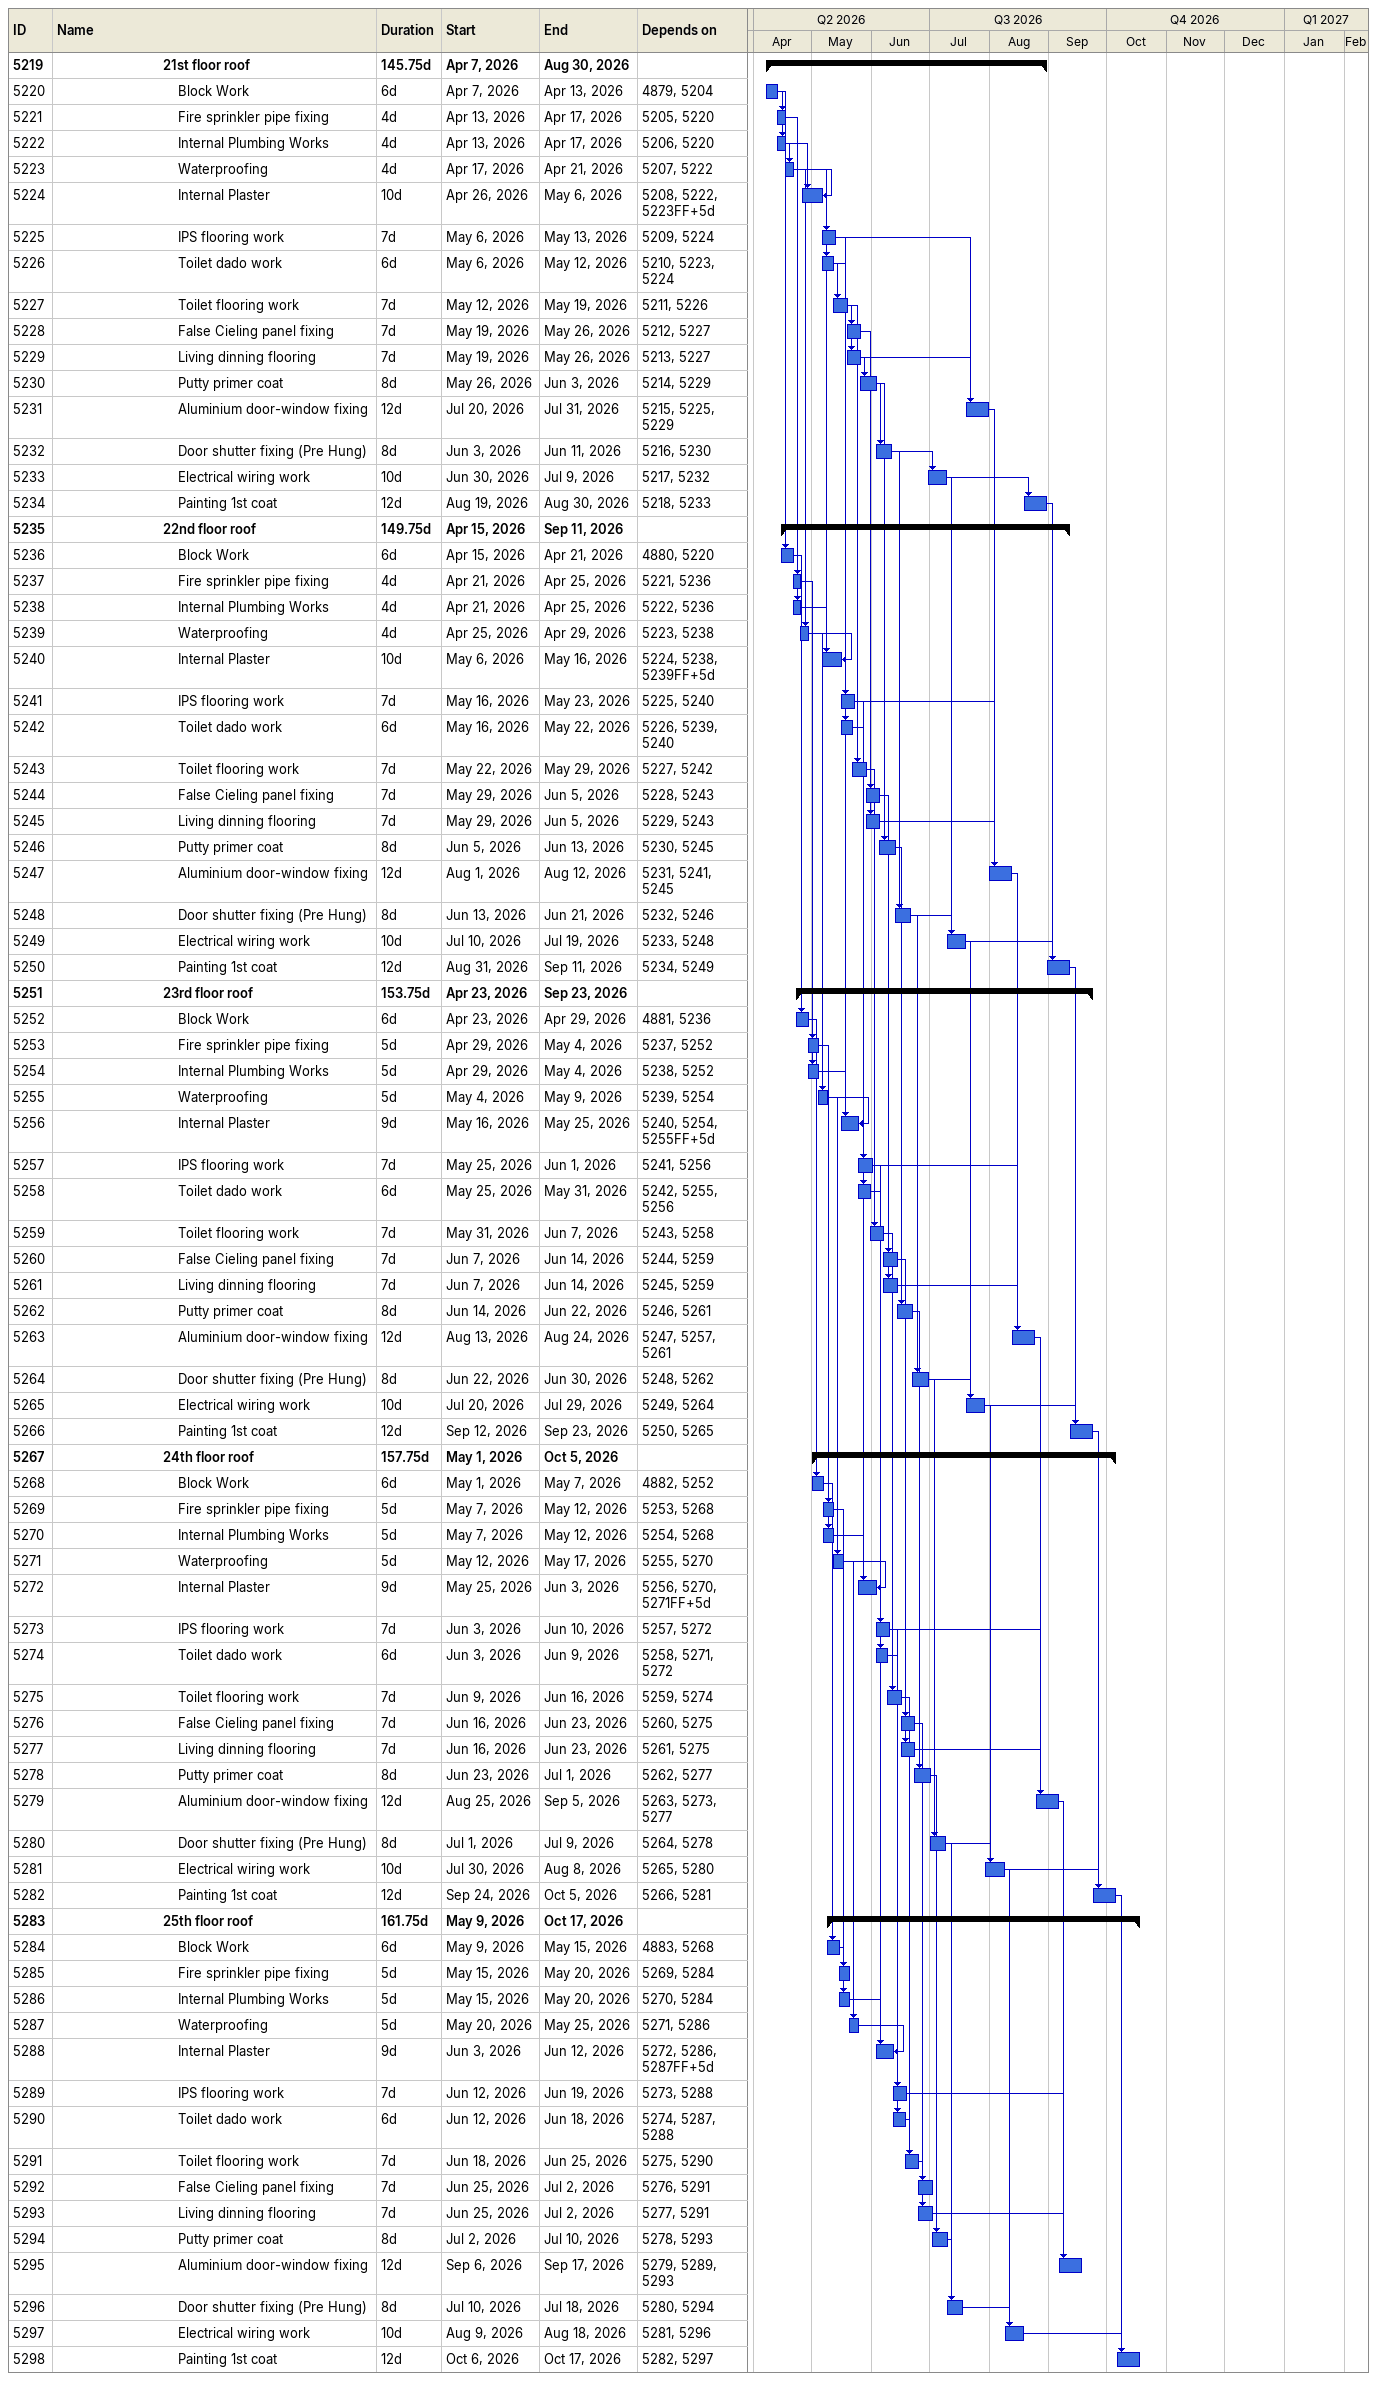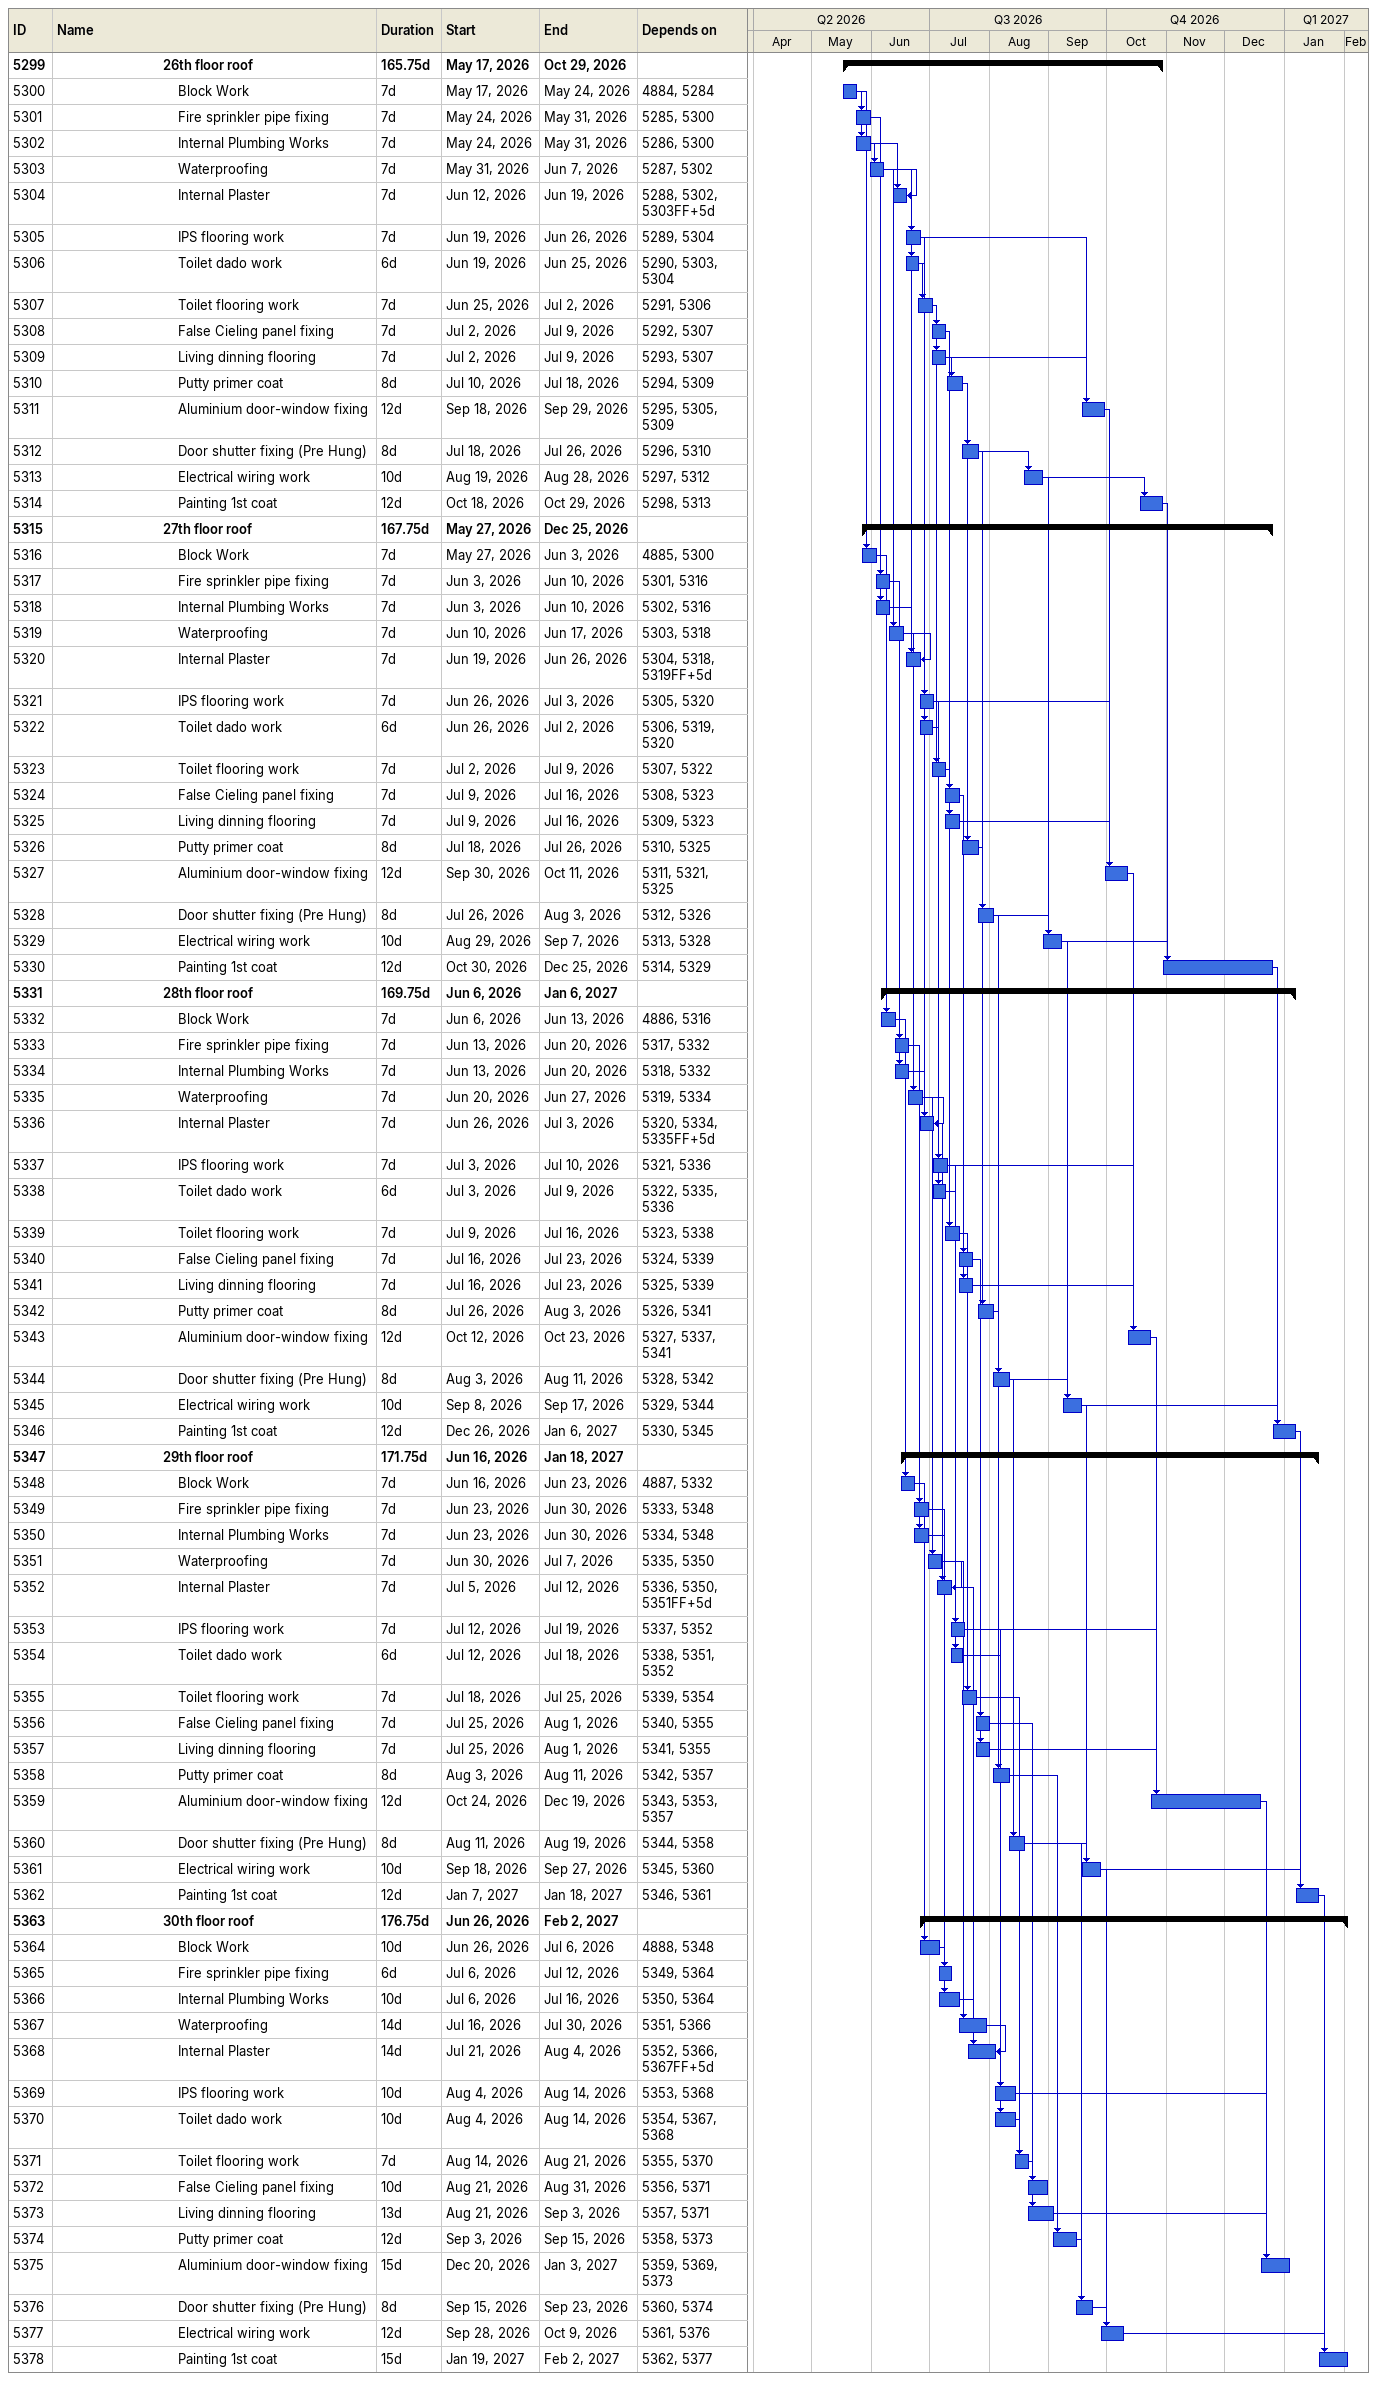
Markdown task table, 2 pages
| ID | Level | Task | Duration | Start | Finish | Predecessors |
|---|---|---|---|---|---|---|
| 5219 | 8 | **21st floor roof** | 145.75d | 2026-04-07 | 2026-08-30 |  |
| 5220 | 9 | Block Work | 6d | 2026-04-07 | 2026-04-13 | 4879, 5204 |
| 5221 | 9 | Fire sprinkler pipe fixing | 4d | 2026-04-13 | 2026-04-17 | 5205, 5220 |
| 5222 | 9 | Internal Plumbing Works | 4d | 2026-04-13 | 2026-04-17 | 5206, 5220 |
| 5223 | 9 | Waterproofing | 4d | 2026-04-17 | 2026-04-21 | 5207, 5222 |
| 5224 | 9 | Internal Plaster | 10d | 2026-04-26 | 2026-05-06 | 5208, 5222, 5223FF+5d |
| 5225 | 9 | IPS flooring work | 7d | 2026-05-06 | 2026-05-13 | 5209, 5224 |
| 5226 | 9 | Toilet dado work | 6d | 2026-05-06 | 2026-05-12 | 5210, 5223, 5224 |
| 5227 | 9 | Toilet flooring work | 7d | 2026-05-12 | 2026-05-19 | 5211, 5226 |
| 5228 | 9 | False Cieling panel fixing | 7d | 2026-05-19 | 2026-05-26 | 5212, 5227 |
| 5229 | 9 | Living dinning flooring | 7d | 2026-05-19 | 2026-05-26 | 5213, 5227 |
| 5230 | 9 | Putty primer coat | 8d | 2026-05-26 | 2026-06-03 | 5214, 5229 |
| 5231 | 9 | Aluminium door-window fixing | 12d | 2026-07-20 | 2026-07-31 | 5215, 5225, 5229 |
| 5232 | 9 | Door shutter fixing (Pre Hung) | 8d | 2026-06-03 | 2026-06-11 | 5216, 5230 |
| 5233 | 9 | Electrical wiring work | 10d | 2026-06-30 | 2026-07-09 | 5217, 5232 |
| 5234 | 9 | Painting 1st coat | 12d | 2026-08-19 | 2026-08-30 | 5218, 5233 |
| 5235 | 8 | **22nd floor roof** | 149.75d | 2026-04-15 | 2026-09-11 |  |
| 5236 | 9 | Block Work | 6d | 2026-04-15 | 2026-04-21 | 4880, 5220 |
| 5237 | 9 | Fire sprinkler pipe fixing | 4d | 2026-04-21 | 2026-04-25 | 5221, 5236 |
| 5238 | 9 | Internal Plumbing Works | 4d | 2026-04-21 | 2026-04-25 | 5222, 5236 |
| 5239 | 9 | Waterproofing | 4d | 2026-04-25 | 2026-04-29 | 5223, 5238 |
| 5240 | 9 | Internal Plaster | 10d | 2026-05-06 | 2026-05-16 | 5224, 5238, 5239FF+5d |
| 5241 | 9 | IPS flooring work | 7d | 2026-05-16 | 2026-05-23 | 5225, 5240 |
| 5242 | 9 | Toilet dado work | 6d | 2026-05-16 | 2026-05-22 | 5226, 5239, 5240 |
| 5243 | 9 | Toilet flooring work | 7d | 2026-05-22 | 2026-05-29 | 5227, 5242 |
| 5244 | 9 | False Cieling panel fixing | 7d | 2026-05-29 | 2026-06-05 | 5228, 5243 |
| 5245 | 9 | Living dinning flooring | 7d | 2026-05-29 | 2026-06-05 | 5229, 5243 |
| 5246 | 9 | Putty primer coat | 8d | 2026-06-05 | 2026-06-13 | 5230, 5245 |
| 5247 | 9 | Aluminium door-window fixing | 12d | 2026-08-01 | 2026-08-12 | 5231, 5241, 5245 |
| 5248 | 9 | Door shutter fixing (Pre Hung) | 8d | 2026-06-13 | 2026-06-21 | 5232, 5246 |
| 5249 | 9 | Electrical wiring work | 10d | 2026-07-10 | 2026-07-19 | 5233, 5248 |
| 5250 | 9 | Painting 1st coat | 12d | 2026-08-31 | 2026-09-11 | 5234, 5249 |
| 5251 | 8 | **23rd floor roof** | 153.75d | 2026-04-23 | 2026-09-23 |  |
| 5252 | 9 | Block Work | 6d | 2026-04-23 | 2026-04-29 | 4881, 5236 |
| 5253 | 9 | Fire sprinkler pipe fixing | 5d | 2026-04-29 | 2026-05-04 | 5237, 5252 |
| 5254 | 9 | Internal Plumbing Works | 5d | 2026-04-29 | 2026-05-04 | 5238, 5252 |
| 5255 | 9 | Waterproofing | 5d | 2026-05-04 | 2026-05-09 | 5239, 5254 |
| 5256 | 9 | Internal Plaster | 9d | 2026-05-16 | 2026-05-25 | 5240, 5254, 5255FF+5d |
| 5257 | 9 | IPS flooring work | 7d | 2026-05-25 | 2026-06-01 | 5241, 5256 |
| 5258 | 9 | Toilet dado work | 6d | 2026-05-25 | 2026-05-31 | 5242, 5255, 5256 |
| 5259 | 9 | Toilet flooring work | 7d | 2026-05-31 | 2026-06-07 | 5243, 5258 |
| 5260 | 9 | False Cieling panel fixing | 7d | 2026-06-07 | 2026-06-14 | 5244, 5259 |
| 5261 | 9 | Living dinning flooring | 7d | 2026-06-07 | 2026-06-14 | 5245, 5259 |
| 5262 | 9 | Putty primer coat | 8d | 2026-06-14 | 2026-06-22 | 5246, 5261 |
| 5263 | 9 | Aluminium door-window fixing | 12d | 2026-08-13 | 2026-08-24 | 5247, 5257, 5261 |
| 5264 | 9 | Door shutter fixing (Pre Hung) | 8d | 2026-06-22 | 2026-06-30 | 5248, 5262 |
| 5265 | 9 | Electrical wiring work | 10d | 2026-07-20 | 2026-07-29 | 5249, 5264 |
| 5266 | 9 | Painting 1st coat | 12d | 2026-09-12 | 2026-09-23 | 5250, 5265 |
| 5267 | 8 | **24th floor roof** | 157.75d | 2026-05-01 | 2026-10-05 |  |
| 5268 | 9 | Block Work | 6d | 2026-05-01 | 2026-05-07 | 4882, 5252 |
| 5269 | 9 | Fire sprinkler pipe fixing | 5d | 2026-05-07 | 2026-05-12 | 5253, 5268 |
| 5270 | 9 | Internal Plumbing Works | 5d | 2026-05-07 | 2026-05-12 | 5254, 5268 |
| 5271 | 9 | Waterproofing | 5d | 2026-05-12 | 2026-05-17 | 5255, 5270 |
| 5272 | 9 | Internal Plaster | 9d | 2026-05-25 | 2026-06-03 | 5256, 5270, 5271FF+5d |
| 5273 | 9 | IPS flooring work | 7d | 2026-06-03 | 2026-06-10 | 5257, 5272 |
| 5274 | 9 | Toilet dado work | 6d | 2026-06-03 | 2026-06-09 | 5258, 5271, 5272 |
| 5275 | 9 | Toilet flooring work | 7d | 2026-06-09 | 2026-06-16 | 5259, 5274 |
| 5276 | 9 | False Cieling panel fixing | 7d | 2026-06-16 | 2026-06-23 | 5260, 5275 |
| 5277 | 9 | Living dinning flooring | 7d | 2026-06-16 | 2026-06-23 | 5261, 5275 |
| 5278 | 9 | Putty primer coat | 8d | 2026-06-23 | 2026-07-01 | 5262, 5277 |
| 5279 | 9 | Aluminium door-window fixing | 12d | 2026-08-25 | 2026-09-05 | 5263, 5273, 5277 |
| 5280 | 9 | Door shutter fixing (Pre Hung) | 8d | 2026-07-01 | 2026-07-09 | 5264, 5278 |
| 5281 | 9 | Electrical wiring work | 10d | 2026-07-30 | 2026-08-08 | 5265, 5280 |
| 5282 | 9 | Painting 1st coat | 12d | 2026-09-24 | 2026-10-05 | 5266, 5281 |
| 5283 | 8 | **25th floor roof** | 161.75d | 2026-05-09 | 2026-10-17 |  |
| 5284 | 9 | Block Work | 6d | 2026-05-09 | 2026-05-15 | 4883, 5268 |
| 5285 | 9 | Fire sprinkler pipe fixing | 5d | 2026-05-15 | 2026-05-20 | 5269, 5284 |
| 5286 | 9 | Internal Plumbing Works | 5d | 2026-05-15 | 2026-05-20 | 5270, 5284 |
| 5287 | 9 | Waterproofing | 5d | 2026-05-20 | 2026-05-25 | 5271, 5286 |
| 5288 | 9 | Internal Plaster | 9d | 2026-06-03 | 2026-06-12 | 5272, 5286, 5287FF+5d |
| 5289 | 9 | IPS flooring work | 7d | 2026-06-12 | 2026-06-19 | 5273, 5288 |
| 5290 | 9 | Toilet dado work | 6d | 2026-06-12 | 2026-06-18 | 5274, 5287, 5288 |
| 5291 | 9 | Toilet flooring work | 7d | 2026-06-18 | 2026-06-25 | 5275, 5290 |
| 5292 | 9 | False Cieling panel fixing | 7d | 2026-06-25 | 2026-07-02 | 5276, 5291 |
| 5293 | 9 | Living dinning flooring | 7d | 2026-06-25 | 2026-07-02 | 5277, 5291 |
| 5294 | 9 | Putty primer coat | 8d | 2026-07-02 | 2026-07-10 | 5278, 5293 |
| 5295 | 9 | Aluminium door-window fixing | 12d | 2026-09-06 | 2026-09-17 | 5279, 5289, 5293 |
| 5296 | 9 | Door shutter fixing (Pre Hung) | 8d | 2026-07-10 | 2026-07-18 | 5280, 5294 |
| 5297 | 9 | Electrical wiring work | 10d | 2026-08-09 | 2026-08-18 | 5281, 5296 |
| 5298 | 9 | Painting 1st coat | 12d | 2026-10-06 | 2026-10-17 | 5282, 5297 |
| 5299 | 8 | **26th floor roof** | 165.75d | 2026-05-17 | 2026-10-29 |  |
| 5300 | 9 | Block Work | 7d | 2026-05-17 | 2026-05-24 | 4884, 5284 |
| 5301 | 9 | Fire sprinkler pipe fixing | 7d | 2026-05-24 | 2026-05-31 | 5285, 5300 |
| 5302 | 9 | Internal Plumbing Works | 7d | 2026-05-24 | 2026-05-31 | 5286, 5300 |
| 5303 | 9 | Waterproofing | 7d | 2026-05-31 | 2026-06-07 | 5287, 5302 |
| 5304 | 9 | Internal Plaster | 7d | 2026-06-12 | 2026-06-19 | 5288, 5302, 5303FF+5d |
| 5305 | 9 | IPS flooring work | 7d | 2026-06-19 | 2026-06-26 | 5289, 5304 |
| 5306 | 9 | Toilet dado work | 6d | 2026-06-19 | 2026-06-25 | 5290, 5303, 5304 |
| 5307 | 9 | Toilet flooring work | 7d | 2026-06-25 | 2026-07-02 | 5291, 5306 |
| 5308 | 9 | False Cieling panel fixing | 7d | 2026-07-02 | 2026-07-09 | 5292, 5307 |
| 5309 | 9 | Living dinning flooring | 7d | 2026-07-02 | 2026-07-09 | 5293, 5307 |
| 5310 | 9 | Putty primer coat | 8d | 2026-07-10 | 2026-07-18 | 5294, 5309 |
| 5311 | 9 | Aluminium door-window fixing | 12d | 2026-09-18 | 2026-09-29 | 5295, 5305, 5309 |
| 5312 | 9 | Door shutter fixing (Pre Hung) | 8d | 2026-07-18 | 2026-07-26 | 5296, 5310 |
| 5313 | 9 | Electrical wiring work | 10d | 2026-08-19 | 2026-08-28 | 5297, 5312 |
| 5314 | 9 | Painting 1st coat | 12d | 2026-10-18 | 2026-10-29 | 5298, 5313 |
| 5315 | 8 | **27th floor roof** | 167.75d | 2026-05-27 | 2026-12-25 |  |
| 5316 | 9 | Block Work | 7d | 2026-05-27 | 2026-06-03 | 4885, 5300 |
| 5317 | 9 | Fire sprinkler pipe fixing | 7d | 2026-06-03 | 2026-06-10 | 5301, 5316 |
| 5318 | 9 | Internal Plumbing Works | 7d | 2026-06-03 | 2026-06-10 | 5302, 5316 |
| 5319 | 9 | Waterproofing | 7d | 2026-06-10 | 2026-06-17 | 5303, 5318 |
| 5320 | 9 | Internal Plaster | 7d | 2026-06-19 | 2026-06-26 | 5304, 5318, 5319FF+5d |
| 5321 | 9 | IPS flooring work | 7d | 2026-06-26 | 2026-07-03 | 5305, 5320 |
| 5322 | 9 | Toilet dado work | 6d | 2026-06-26 | 2026-07-02 | 5306, 5319, 5320 |
| 5323 | 9 | Toilet flooring work | 7d | 2026-07-02 | 2026-07-09 | 5307, 5322 |
| 5324 | 9 | False Cieling panel fixing | 7d | 2026-07-09 | 2026-07-16 | 5308, 5323 |
| 5325 | 9 | Living dinning flooring | 7d | 2026-07-09 | 2026-07-16 | 5309, 5323 |
| 5326 | 9 | Putty primer coat | 8d | 2026-07-18 | 2026-07-26 | 5310, 5325 |
| 5327 | 9 | Aluminium door-window fixing | 12d | 2026-09-30 | 2026-10-11 | 5311, 5321, 5325 |
| 5328 | 9 | Door shutter fixing (Pre Hung) | 8d | 2026-07-26 | 2026-08-03 | 5312, 5326 |
| 5329 | 9 | Electrical wiring work | 10d | 2026-08-29 | 2026-09-07 | 5313, 5328 |
| 5330 | 9 | Painting 1st coat | 12d | 2026-10-30 | 2026-12-25 | 5314, 5329 |
| 5331 | 8 | **28th floor roof** | 169.75d | 2026-06-06 | 2027-01-06 |  |
| 5332 | 9 | Block Work | 7d | 2026-06-06 | 2026-06-13 | 4886, 5316 |
| 5333 | 9 | Fire sprinkler pipe fixing | 7d | 2026-06-13 | 2026-06-20 | 5317, 5332 |
| 5334 | 9 | Internal Plumbing Works | 7d | 2026-06-13 | 2026-06-20 | 5318, 5332 |
| 5335 | 9 | Waterproofing | 7d | 2026-06-20 | 2026-06-27 | 5319, 5334 |
| 5336 | 9 | Internal Plaster | 7d | 2026-06-26 | 2026-07-03 | 5320, 5334, 5335FF+5d |
| 5337 | 9 | IPS flooring work | 7d | 2026-07-03 | 2026-07-10 | 5321, 5336 |
| 5338 | 9 | Toilet dado work | 6d | 2026-07-03 | 2026-07-09 | 5322, 5335, 5336 |
| 5339 | 9 | Toilet flooring work | 7d | 2026-07-09 | 2026-07-16 | 5323, 5338 |
| 5340 | 9 | False Cieling panel fixing | 7d | 2026-07-16 | 2026-07-23 | 5324, 5339 |
| 5341 | 9 | Living dinning flooring | 7d | 2026-07-16 | 2026-07-23 | 5325, 5339 |
| 5342 | 9 | Putty primer coat | 8d | 2026-07-26 | 2026-08-03 | 5326, 5341 |
| 5343 | 9 | Aluminium door-window fixing | 12d | 2026-10-12 | 2026-10-23 | 5327, 5337, 5341 |
| 5344 | 9 | Door shutter fixing (Pre Hung) | 8d | 2026-08-03 | 2026-08-11 | 5328, 5342 |
| 5345 | 9 | Electrical wiring work | 10d | 2026-09-08 | 2026-09-17 | 5329, 5344 |
| 5346 | 9 | Painting 1st coat | 12d | 2026-12-26 | 2027-01-06 | 5330, 5345 |
| 5347 | 8 | **29th floor roof** | 171.75d | 2026-06-16 | 2027-01-18 |  |
| 5348 | 9 | Block Work | 7d | 2026-06-16 | 2026-06-23 | 4887, 5332 |
| 5349 | 9 | Fire sprinkler pipe fixing | 7d | 2026-06-23 | 2026-06-30 | 5333, 5348 |
| 5350 | 9 | Internal Plumbing Works | 7d | 2026-06-23 | 2026-06-30 | 5334, 5348 |
| 5351 | 9 | Waterproofing | 7d | 2026-06-30 | 2026-07-07 | 5335, 5350 |
| 5352 | 9 | Internal Plaster | 7d | 2026-07-05 | 2026-07-12 | 5336, 5350, 5351FF+5d |
| 5353 | 9 | IPS flooring work | 7d | 2026-07-12 | 2026-07-19 | 5337, 5352 |
| 5354 | 9 | Toilet dado work | 6d | 2026-07-12 | 2026-07-18 | 5338, 5351, 5352 |
| 5355 | 9 | Toilet flooring work | 7d | 2026-07-18 | 2026-07-25 | 5339, 5354 |
| 5356 | 9 | False Cieling panel fixing | 7d | 2026-07-25 | 2026-08-01 | 5340, 5355 |
| 5357 | 9 | Living dinning flooring | 7d | 2026-07-25 | 2026-08-01 | 5341, 5355 |
| 5358 | 9 | Putty primer coat | 8d | 2026-08-03 | 2026-08-11 | 5342, 5357 |
| 5359 | 9 | Aluminium door-window fixing | 12d | 2026-10-24 | 2026-12-19 | 5343, 5353, 5357 |
| 5360 | 9 | Door shutter fixing (Pre Hung) | 8d | 2026-08-11 | 2026-08-19 | 5344, 5358 |
| 5361 | 9 | Electrical wiring work | 10d | 2026-09-18 | 2026-09-27 | 5345, 5360 |
| 5362 | 9 | Painting 1st coat | 12d | 2027-01-07 | 2027-01-18 | 5346, 5361 |
| 5363 | 8 | **30th floor roof** | 176.75d | 2026-06-26 | 2027-02-02 |  |
| 5364 | 9 | Block Work | 10d | 2026-06-26 | 2026-07-06 | 4888, 5348 |
| 5365 | 9 | Fire sprinkler pipe fixing | 6d | 2026-07-06 | 2026-07-12 | 5349, 5364 |
| 5366 | 9 | Internal Plumbing Works | 10d | 2026-07-06 | 2026-07-16 | 5350, 5364 |
| 5367 | 9 | Waterproofing | 14d | 2026-07-16 | 2026-07-30 | 5351, 5366 |
| 5368 | 9 | Internal Plaster | 14d | 2026-07-21 | 2026-08-04 | 5352, 5366, 5367FF+5d |
| 5369 | 9 | IPS flooring work | 10d | 2026-08-04 | 2026-08-14 | 5353, 5368 |
| 5370 | 9 | Toilet dado work | 10d | 2026-08-04 | 2026-08-14 | 5354, 5367, 5368 |
| 5371 | 9 | Toilet flooring work | 7d | 2026-08-14 | 2026-08-21 | 5355, 5370 |
| 5372 | 9 | False Cieling panel fixing | 10d | 2026-08-21 | 2026-08-31 | 5356, 5371 |
| 5373 | 9 | Living dinning flooring | 13d | 2026-08-21 | 2026-09-03 | 5357, 5371 |
| 5374 | 9 | Putty primer coat | 12d | 2026-09-03 | 2026-09-15 | 5358, 5373 |
| 5375 | 9 | Aluminium door-window fixing | 15d | 2026-12-20 | 2027-01-03 | 5359, 5369, 5373 |
| 5376 | 9 | Door shutter fixing (Pre Hung) | 8d | 2026-09-15 | 2026-09-23 | 5360, 5374 |
| 5377 | 9 | Electrical wiring work | 12d | 2026-09-28 | 2026-10-09 | 5361, 5376 |
| 5378 | 9 | Painting 1st coat | 15d | 2027-01-19 | 2027-02-02 | 5362, 5377 |
